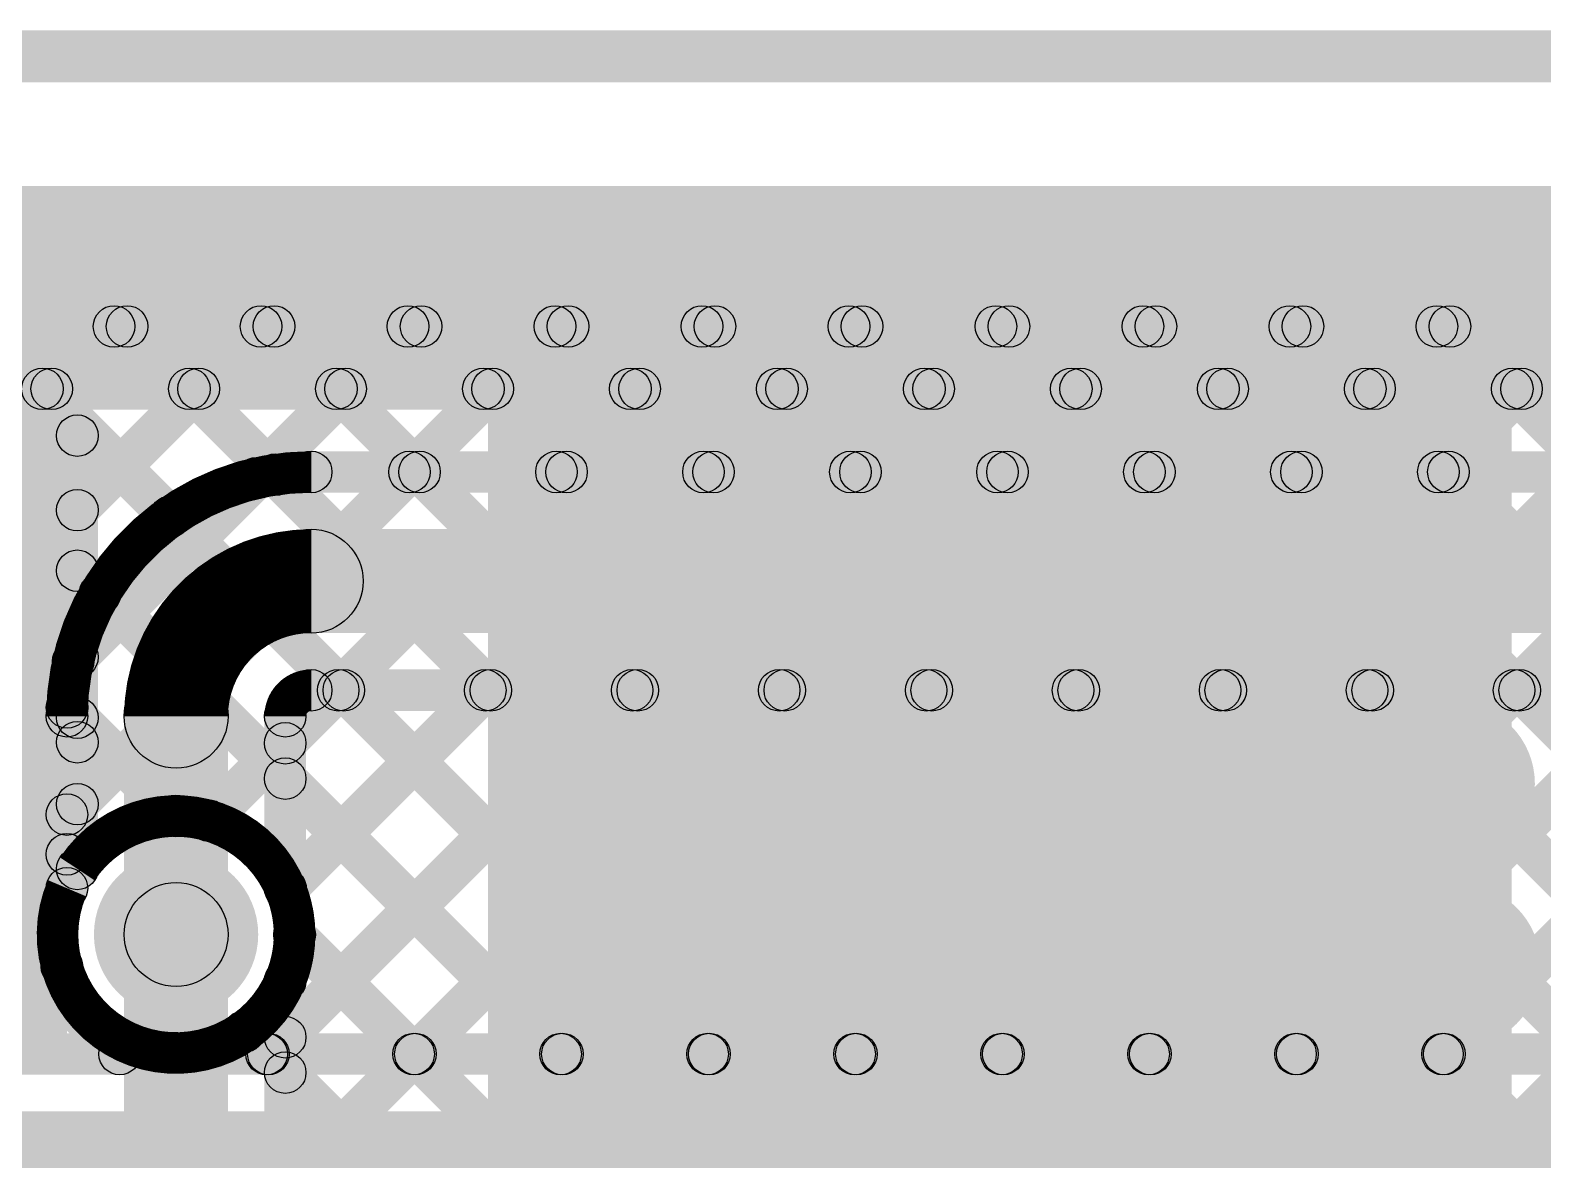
# Model space of a CAD drawing. Header units: millimetres. Extents: x -0.24 to 2.5, y 0 to 2.55.
# Drawn here: x 1.6859 to 1.977, y 2.0537 to 2.271 of the extents above; entities that cross this region are included whole.
import ezdxf

# ---------------------------------------------------------------- set-up
doc = ezdxf.new("R2010")
doc.units = ezdxf.units.MM
doc.header["$MEASUREMENT"] = 0
for name, color, linetype in [('BottomLayer', 5, 'Continuous'), ('BottomSolder', 6, 'Continuous'), ('TopLayer', 1, 'Continuous'), ('TopOverlay', 2, 'Continuous'), ('TopSolder', 216, 'Continuous'), ('ViaHoleLayer', 16, 'Continuous')]:
    doc.layers.add(name, color=color, linetype=linetype)

# ---------------------------------------------------------------- blocks, each defined once
blk = doc.blocks.new('ESP32_WROOM_32__16MB__65')
at = {"layer": 'TopOverlay'}
blk.add_hatch(color=2, dxfattribs=at).paths.add_polyline_path([(-0.35565, 0.38969), (-0.35565, 0.39969), (0.36535, 0.39969), (0.36535, 0.38969)])

msp = doc.modelspace()

# ---------------------------------------------------------------- hatches: boundary and pattern name
at = {"layer": 'BottomLayer'}
for points in [[(1.595, 2.075), (1.693, 2.075), (1.693, 2.223), (1.595, 2.223)], [(1.516, 2.198), (1.516, 2.206), (2.395, 2.206), (2.395, 2.198)], [(1.57232, 2.19917), (1.57797, 2.20483), (1.70597, 2.07683), (1.70032, 2.07117)], [(1.57964, 2.08591), (1.57398, 2.09157), (1.68724, 2.20483), (1.69289, 2.19917)], [(1.59318, 2.07117), (1.58752, 2.07683), (1.71552, 2.20483), (1.72118, 2.19917)], [(1.6006, 2.19917), (1.60626, 2.20483), (1.69583, 2.11526), (1.69017, 2.1096)], [(1.62889, 2.19917), (1.63454, 2.20483), (1.69586, 2.14351), (1.6902, 2.13786)], [(1.65717, 2.19917), (1.66283, 2.20483), (1.7022, 2.16546), (1.69654, 2.1598)], [(1.68545, 2.19917), (1.69111, 2.20483), (1.71572, 2.18022), (1.71006, 2.17456)], [(1.71374, 2.19917), (1.7194, 2.20483), (1.73591, 2.18832), (1.73025, 2.18266)], [(1.73226, 2.18197), (1.7266, 2.18762), (1.74381, 2.20483), (1.74946, 2.19917)], [(1.74202, 2.19917), (1.74768, 2.20483), (1.76368, 2.18883), (1.75802, 2.18317)], [(1.76175, 2.18317), (1.75609, 2.18883), (1.77209, 2.20483), (1.77775, 2.19917)], [(1.77031, 2.19917), (1.77596, 2.20483), (1.79196, 2.18883), (1.78631, 2.18317)], [(1.79003, 2.18317), (1.78437, 2.18883), (1.80037, 2.20483), (1.80603, 2.19917)], [(1.79859, 2.19917), (1.80425, 2.20483), (1.82025, 2.18883), (1.81459, 2.18317)], [(1.81832, 2.18317), (1.81266, 2.18883), (1.82866, 2.20483), (1.83432, 2.19917)], [(1.82688, 2.19917), (1.83253, 2.20483), (1.84853, 2.18883), (1.84288, 2.18317)], [(1.8466, 2.18317), (1.84094, 2.18883), (1.85694, 2.20483), (1.8626, 2.19917)], [(1.85516, 2.19917), (1.86082, 2.20483), (1.87682, 2.18883), (1.87116, 2.18317)], [(1.87488, 2.18317), (1.86923, 2.18883), (1.88523, 2.20483), (1.89088, 2.19917)], [(1.88344, 2.19917), (1.8891, 2.20483), (1.9051, 2.18883), (1.89944, 2.18317)], [(1.90317, 2.18317), (1.89751, 2.18883), (1.91351, 2.20483), (1.91917, 2.19917)], [(1.91173, 2.19917), (1.91739, 2.20483), (1.93339, 2.18883), (1.92773, 2.18317)], [(1.93145, 2.18317), (1.9258, 2.18883), (1.9418, 2.20483), (1.94745, 2.19917)], [(1.93145, 2.18317), (1.9258, 2.18883), (1.9418, 2.20483), (1.94745, 2.19917)], [(1.94001, 2.19917), (1.94567, 2.20483), (1.96167, 2.18883), (1.95601, 2.18317)], [(1.95974, 2.18317), (1.95408, 2.18883), (1.97008, 2.20483), (1.97574, 2.19917)], [(1.9683, 2.19917), (1.97395, 2.20483), (1.98995, 2.18883), (1.9843, 2.18317)], [(1.74, 2.182), (1.74, 2.19), (2.459, 2.19), (2.459, 2.182)], [(1.74, 2.155), (1.74, 2.175), (2.459, 2.175), (2.459, 2.155)], [(1.62146, 2.07117), (1.61581, 2.07683), (1.69138, 2.1524), (1.69703, 2.14674)], [(1.74, 2.14), (1.74, 2.148), (2.457, 2.148), (2.457, 2.14)], [(1.7346, 2.07117), (1.72894, 2.07683), (1.79894, 2.14683), (1.8046, 2.14117)], [(1.73783, 2.13097), (1.73217, 2.13663), (1.74237, 2.14683), (1.74803, 2.14117)], [(1.73794, 2.1028), (1.73229, 2.10846), (1.77066, 2.14683), (1.77632, 2.14117)], [(1.74345, 2.14117), (1.74911, 2.14683), (1.81911, 2.07683), (1.81345, 2.07117)], [(1.76288, 2.07117), (1.75723, 2.07683), (1.82723, 2.14683), (1.83288, 2.14117)], [(1.77174, 2.14117), (1.7774, 2.14683), (1.8474, 2.07683), (1.84174, 2.07117)], [(1.79117, 2.07117), (1.78551, 2.07683), (1.85551, 2.14683), (1.86117, 2.14117)], [(1.80002, 2.14117), (1.80568, 2.14683), (1.87568, 2.07683), (1.87002, 2.07117)], [(1.81945, 2.07117), (1.8138, 2.07683), (1.8838, 2.14683), (1.88945, 2.14117)], [(1.81945, 2.07117), (1.8138, 2.07683), (1.8838, 2.14683), (1.88945, 2.14117)], [(1.82831, 2.14117), (1.83396, 2.14683), (1.90396, 2.07683), (1.89831, 2.07117)], [(1.84774, 2.07117), (1.84208, 2.07683), (1.91208, 2.14683), (1.91774, 2.14117)], [(1.85659, 2.14117), (1.86225, 2.14683), (1.93225, 2.07683), (1.92659, 2.07117)], [(1.87602, 2.07117), (1.87036, 2.07683), (1.94036, 2.14683), (1.94602, 2.14117)], [(1.88488, 2.14117), (1.89053, 2.14683), (1.96053, 2.07683), (1.95488, 2.07117)], [(1.90431, 2.07117), (1.89865, 2.07683), (1.96865, 2.14683), (1.97431, 2.14117)], [(1.91316, 2.14117), (1.91882, 2.14683), (1.98882, 2.07683), (1.98316, 2.07117)], [(1.93259, 2.07117), (1.92693, 2.07683), (1.99693, 2.14683), (2.00259, 2.14117)], [(1.94144, 2.14117), (1.9471, 2.14683), (2.0171, 2.07683), (2.01144, 2.07117)], [(1.96087, 2.07117), (1.95522, 2.07683), (2.02522, 2.14683), (2.03087, 2.14117)], [(1.96973, 2.14117), (1.97539, 2.14683), (2.04539, 2.07683), (2.03973, 2.07117)], [(1.697, 2.10591), (1.689, 2.10591), (1.689, 2.139), (1.697, 2.139)], [(1.724, 2.097), (1.704, 2.097), (1.704, 2.139), (1.724, 2.139)], [(1.739, 2.10591), (1.731, 2.10591), (1.731, 2.139), (1.739, 2.139)], [(1.73217, 2.12417), (1.73783, 2.12983), (1.79083, 2.07683), (1.78517, 2.07117)], [(1.64975, 2.07117), (1.64409, 2.07683), (1.69017, 2.12291), (1.69583, 2.11725)], [(1.73398, 2.09407), (1.73964, 2.09973), (1.76254, 2.07683), (1.75689, 2.07117)], [(1.67803, 2.07117), (1.67237, 2.07683), (1.68921, 2.09366), (1.69487, 2.08801)], [(1.72427, 2.0755), (1.72993, 2.08116), (1.73426, 2.07683), (1.7286, 2.07117)], [(1.585, 2.07), (1.585, 2.078), (2.089, 2.078), (2.089, 2.07)], [(1.596, 2.001), (2.279, 2.001), (2.279, 2.063), (1.596, 2.063)]]:
    msp.add_hatch(color=5, dxfattribs=at).paths.add_polyline_path(points)
h = msp.add_hatch(color=5, dxfattribs=at)
edge = h.paths.add_edge_path()
edge.add_arc((1.68828, 2.202), 0.004, 0, 360)
h = msp.add_hatch(color=5, dxfattribs=at)
edge = h.paths.add_edge_path()
edge.add_arc((1.69007, 2.202), 0.004, 0, 360)
h = msp.add_hatch(color=5, dxfattribs=at)
edge = h.paths.add_edge_path()
edge.add_arc((1.71657, 2.202), 0.004, 0, 360)
h = msp.add_hatch(color=5, dxfattribs=at)
edge = h.paths.add_edge_path()
edge.add_arc((1.71835, 2.202), 0.004, 0, 360)
h = msp.add_hatch(color=5, dxfattribs=at)
edge = h.paths.add_edge_path()
edge.add_arc((1.74485, 2.202), 0.004, 0, 360)
h = msp.add_hatch(color=5, dxfattribs=at)
edge = h.paths.add_edge_path()
edge.add_arc((1.74663, 2.202), 0.004, 0, 360)
h = msp.add_hatch(color=5, dxfattribs=at)
edge = h.paths.add_edge_path()
edge.add_arc((1.77314, 2.202), 0.004, 0, 360)
h = msp.add_hatch(color=5, dxfattribs=at)
edge = h.paths.add_edge_path()
edge.add_arc((1.77492, 2.202), 0.004, 0, 360)
h = msp.add_hatch(color=5, dxfattribs=at)
edge = h.paths.add_edge_path()
edge.add_arc((1.80142, 2.202), 0.004, 0, 360)
h = msp.add_hatch(color=5, dxfattribs=at)
edge = h.paths.add_edge_path()
edge.add_arc((1.8032, 2.202), 0.004, 0, 360)
h = msp.add_hatch(color=5, dxfattribs=at)
edge = h.paths.add_edge_path()
edge.add_arc((1.8297, 2.202), 0.004, 0, 360)
h = msp.add_hatch(color=5, dxfattribs=at)
edge = h.paths.add_edge_path()
edge.add_arc((1.83149, 2.202), 0.004, 0, 360)
h = msp.add_hatch(color=5, dxfattribs=at)
edge = h.paths.add_edge_path()
edge.add_arc((1.85799, 2.202), 0.004, 0, 360)
h = msp.add_hatch(color=5, dxfattribs=at)
edge = h.paths.add_edge_path()
edge.add_arc((1.85977, 2.202), 0.004, 0, 360)
h = msp.add_hatch(color=5, dxfattribs=at)
edge = h.paths.add_edge_path()
edge.add_arc((1.88627, 2.202), 0.004, 0, 360)
h = msp.add_hatch(color=5, dxfattribs=at)
edge = h.paths.add_edge_path()
edge.add_arc((1.88806, 2.202), 0.004, 0, 360)
h = msp.add_hatch(color=5, dxfattribs=at)
edge = h.paths.add_edge_path()
edge.add_arc((1.91456, 2.202), 0.004, 0, 360)
h = msp.add_hatch(color=5, dxfattribs=at)
edge = h.paths.add_edge_path()
edge.add_arc((1.91634, 2.202), 0.004, 0, 360)
h = msp.add_hatch(color=5, dxfattribs=at)
edge = h.paths.add_edge_path()
edge.add_arc((1.94284, 2.202), 0.004, 0, 360)
h = msp.add_hatch(color=5, dxfattribs=at)
edge = h.paths.add_edge_path()
edge.add_arc((1.94462, 2.202), 0.004, 0, 360)
h = msp.add_hatch(color=5, dxfattribs=at)
edge = h.paths.add_edge_path()
edge.add_arc((1.94462, 2.202), 0.004, 0, 360)
h = msp.add_hatch(color=5, dxfattribs=at)
edge = h.paths.add_edge_path()
edge.add_arc((1.97113, 2.202), 0.004, 0, 360)
h = msp.add_hatch(color=5, dxfattribs=at)
edge = h.paths.add_edge_path()
edge.add_arc((1.97291, 2.202), 0.004, 0, 360)
h = msp.add_hatch(color=5, dxfattribs=at)
edge = h.paths.add_edge_path()
edge.add_arc((1.72943, 2.1848), 0.004, 0, 360)
h = msp.add_hatch(color=5, dxfattribs=at)
edge = h.paths.add_edge_path()
edge.add_arc((1.73308, 2.18549), 0.004, 0, 360)
h = msp.add_hatch(color=5, dxfattribs=at)
edge = h.paths.add_edge_path()
edge.add_arc((1.74, 2.186), 0.004, 0, 360)
h = msp.add_hatch(color=5, dxfattribs=at)
edge = h.paths.add_edge_path()
edge.add_arc((1.74, 2.186), 0.004, 0, 360)
h = msp.add_hatch(color=5, dxfattribs=at)
edge = h.paths.add_edge_path()
edge.add_arc((1.75892, 2.186), 0.004, 0, 360)
h = msp.add_hatch(color=5, dxfattribs=at)
edge = h.paths.add_edge_path()
edge.add_arc((1.76085, 2.186), 0.004, 0, 360)
h = msp.add_hatch(color=5, dxfattribs=at)
edge = h.paths.add_edge_path()
edge.add_arc((1.7872, 2.186), 0.004, 0, 360)
h = msp.add_hatch(color=5, dxfattribs=at)
edge = h.paths.add_edge_path()
edge.add_arc((1.78914, 2.186), 0.004, 0, 360)
h = msp.add_hatch(color=5, dxfattribs=at)
edge = h.paths.add_edge_path()
edge.add_arc((1.81549, 2.186), 0.004, 0, 360)
h = msp.add_hatch(color=5, dxfattribs=at)
edge = h.paths.add_edge_path()
edge.add_arc((1.81742, 2.186), 0.004, 0, 360)
h = msp.add_hatch(color=5, dxfattribs=at)
edge = h.paths.add_edge_path()
edge.add_arc((1.84377, 2.186), 0.004, 0, 360)
h = msp.add_hatch(color=5, dxfattribs=at)
edge = h.paths.add_edge_path()
edge.add_arc((1.8457, 2.186), 0.004, 0, 360)
h = msp.add_hatch(color=5, dxfattribs=at)
edge = h.paths.add_edge_path()
edge.add_arc((1.87206, 2.186), 0.004, 0, 360)
h = msp.add_hatch(color=5, dxfattribs=at)
edge = h.paths.add_edge_path()
edge.add_arc((1.87399, 2.186), 0.004, 0, 360)
h = msp.add_hatch(color=5, dxfattribs=at)
edge = h.paths.add_edge_path()
edge.add_arc((1.90034, 2.186), 0.004, 0, 360)
h = msp.add_hatch(color=5, dxfattribs=at)
edge = h.paths.add_edge_path()
edge.add_arc((1.90227, 2.186), 0.004, 0, 360)
h = msp.add_hatch(color=5, dxfattribs=at)
edge = h.paths.add_edge_path()
edge.add_arc((1.92862, 2.186), 0.004, 0, 360)
h = msp.add_hatch(color=5, dxfattribs=at)
edge = h.paths.add_edge_path()
edge.add_arc((1.92862, 2.186), 0.004, 0, 360)
h = msp.add_hatch(color=5, dxfattribs=at)
edge = h.paths.add_edge_path()
edge.add_arc((1.93056, 2.186), 0.004, 0, 360)
h = msp.add_hatch(color=5, dxfattribs=at)
edge = h.paths.add_edge_path()
edge.add_arc((1.95691, 2.186), 0.004, 0, 360)
h = msp.add_hatch(color=5, dxfattribs=at)
edge = h.paths.add_edge_path()
edge.add_arc((1.95884, 2.186), 0.004, 0, 360)
h = msp.add_hatch(color=5, dxfattribs=at)
edge = h.paths.add_edge_path()
edge.add_arc((1.71289, 2.17739), 0.004, 0, 360)
h = msp.add_hatch(color=5, dxfattribs=at)
edge = h.paths.add_edge_path()
edge.add_arc((1.74, 2.165), 0.01, 0, 360)
h = msp.add_hatch(color=5, dxfattribs=at)
edge = h.paths.add_edge_path()
edge.add_arc((1.74, 2.165), 0.01, 0, 360)
h = msp.add_hatch(color=5, dxfattribs=at)
edge = h.paths.add_edge_path()
edge.add_arc((1.69937, 2.16263), 0.004, 0, 360)
h = msp.add_hatch(color=5, dxfattribs=at)
edge = h.paths.add_edge_path()
edge.add_arc((1.6942, 2.14957), 0.004, 0, 360)
h = msp.add_hatch(color=5, dxfattribs=at)
edge = h.paths.add_edge_path()
edge.add_arc((1.714, 2.139), 0.01, 0, 360)
h = msp.add_hatch(color=5, dxfattribs=at)
edge = h.paths.add_edge_path()
edge.add_arc((1.714, 2.139), 0.01, 0, 360)
h = msp.add_hatch(color=5, dxfattribs=at)
edge = h.paths.add_edge_path()
edge.add_arc((1.74, 2.144), 0.004, 0, 360)
h = msp.add_hatch(color=5, dxfattribs=at)
edge = h.paths.add_edge_path()
edge.add_arc((1.74, 2.144), 0.004, 0, 360)
h = msp.add_hatch(color=5, dxfattribs=at)
edge = h.paths.add_edge_path()
edge.add_arc((1.7452, 2.144), 0.004, 0, 360)
h = msp.add_hatch(color=5, dxfattribs=at)
edge = h.paths.add_edge_path()
edge.add_arc((1.74628, 2.144), 0.004, 0, 360)
h = msp.add_hatch(color=5, dxfattribs=at)
edge = h.paths.add_edge_path()
edge.add_arc((1.77349, 2.144), 0.004, 0, 360)
h = msp.add_hatch(color=5, dxfattribs=at)
edge = h.paths.add_edge_path()
edge.add_arc((1.77457, 2.144), 0.004, 0, 360)
h = msp.add_hatch(color=5, dxfattribs=at)
edge = h.paths.add_edge_path()
edge.add_arc((1.80177, 2.144), 0.004, 0, 360)
h = msp.add_hatch(color=5, dxfattribs=at)
edge = h.paths.add_edge_path()
edge.add_arc((1.80285, 2.144), 0.004, 0, 360)
h = msp.add_hatch(color=5, dxfattribs=at)
edge = h.paths.add_edge_path()
edge.add_arc((1.83006, 2.144), 0.004, 0, 360)
h = msp.add_hatch(color=5, dxfattribs=at)
edge = h.paths.add_edge_path()
edge.add_arc((1.83114, 2.144), 0.004, 0, 360)
h = msp.add_hatch(color=5, dxfattribs=at)
edge = h.paths.add_edge_path()
edge.add_arc((1.85834, 2.144), 0.004, 0, 360)
h = msp.add_hatch(color=5, dxfattribs=at)
edge = h.paths.add_edge_path()
edge.add_arc((1.85942, 2.144), 0.004, 0, 360)
h = msp.add_hatch(color=5, dxfattribs=at)
edge = h.paths.add_edge_path()
edge.add_arc((1.88662, 2.144), 0.004, 0, 360)
h = msp.add_hatch(color=5, dxfattribs=at)
edge = h.paths.add_edge_path()
edge.add_arc((1.88662, 2.144), 0.004, 0, 360)
h = msp.add_hatch(color=5, dxfattribs=at)
edge = h.paths.add_edge_path()
edge.add_arc((1.8877, 2.144), 0.004, 0, 360)
h = msp.add_hatch(color=5, dxfattribs=at)
edge = h.paths.add_edge_path()
edge.add_arc((1.91491, 2.144), 0.004, 0, 360)
h = msp.add_hatch(color=5, dxfattribs=at)
edge = h.paths.add_edge_path()
edge.add_arc((1.91599, 2.144), 0.004, 0, 360)
h = msp.add_hatch(color=5, dxfattribs=at)
edge = h.paths.add_edge_path()
edge.add_arc((1.94319, 2.144), 0.004, 0, 360)
h = msp.add_hatch(color=5, dxfattribs=at)
edge = h.paths.add_edge_path()
edge.add_arc((1.94427, 2.144), 0.004, 0, 360)
h = msp.add_hatch(color=5, dxfattribs=at)
edge = h.paths.add_edge_path()
edge.add_arc((1.97148, 2.144), 0.004, 0, 360)
h = msp.add_hatch(color=5, dxfattribs=at)
edge = h.paths.add_edge_path()
edge.add_arc((1.97256, 2.144), 0.004, 0, 360)
h = msp.add_hatch(color=5, dxfattribs=at)
edge = h.paths.add_edge_path()
edge.add_arc((1.693, 2.139), 0.004, 0, 360)
h = msp.add_hatch(color=5, dxfattribs=at)
edge = h.paths.add_edge_path()
edge.add_arc((1.693, 2.139), 0.004, 0, 360)
h = msp.add_hatch(color=5, dxfattribs=at)
edge = h.paths.add_edge_path()
edge.add_arc((1.69303, 2.14068), 0.004, 0, 360)
h = msp.add_hatch(color=5, dxfattribs=at)
edge = h.paths.add_edge_path()
edge.add_arc((1.735, 2.139), 0.004, 0, 360)
h = msp.add_hatch(color=5, dxfattribs=at)
edge = h.paths.add_edge_path()
edge.add_arc((1.735, 2.139), 0.004, 0, 360)
h = msp.add_hatch(color=5, dxfattribs=at)
edge = h.paths.add_edge_path()
edge.add_arc((1.735, 2.1338), 0.004, 0, 360)
h = msp.add_hatch(color=5, dxfattribs=at)
edge = h.paths.add_edge_path()
edge.add_arc((1.82844, 2.126), 0.01181, 0, 360)
h = msp.add_hatch(color=5, dxfattribs=at)
edge = h.paths.add_edge_path()
edge.add_arc((1.86167, 2.126), 0.01181, 0, 360)
h = msp.add_hatch(color=5, dxfattribs=at)
edge = h.paths.add_edge_path()
edge.add_arc((1.89444, 2.126), 0.01181, 0, 360)
h = msp.add_hatch(color=5, dxfattribs=at)
edge = h.paths.add_edge_path()
edge.add_arc((1.92644, 2.126), 0.01181, 0, 360)
h = msp.add_hatch(color=5, dxfattribs=at)
edge = h.paths.add_edge_path()
edge.add_arc((1.95967, 2.126), 0.01181, 0, 360)
h = msp.add_hatch(color=5, dxfattribs=at)
edge = h.paths.add_edge_path()
edge.add_arc((1.735, 2.127), 0.004, 0, 360)
h = msp.add_hatch(color=5, dxfattribs=at)
edge = h.paths.add_edge_path()
edge.add_arc((1.693, 2.12008), 0.004, 0, 360)
h = msp.add_hatch(color=5, dxfattribs=at)
edge = h.paths.add_edge_path()
edge.add_arc((1.693, 2.11243), 0.004, 0, 360)
h = msp.add_hatch(color=5, dxfattribs=at)
edge = h.paths.add_edge_path()
edge.add_arc((1.693, 2.10591), 0.004, 0, 360)
h = msp.add_hatch(color=5, dxfattribs=at)
edge = h.paths.add_edge_path()
edge.add_arc((1.693, 2.10591), 0.004, 0, 360)
h = msp.add_hatch(color=5, dxfattribs=at)
edge = h.paths.add_edge_path()
edge.add_arc((1.714, 2.097), 0.01181, 0, 360)
h = msp.add_hatch(color=5, dxfattribs=at)
edge = h.paths.add_edge_path()
edge.add_arc((1.735, 2.10591), 0.004, 0, 360)
h = msp.add_hatch(color=5, dxfattribs=at)
edge = h.paths.add_edge_path()
edge.add_arc((1.735, 2.10591), 0.004, 0, 360)
h = msp.add_hatch(color=5, dxfattribs=at)
edge = h.paths.add_edge_path()
edge.add_arc((1.73512, 2.10563), 0.004, 0, 360)
h = msp.add_hatch(color=5, dxfattribs=at)
edge = h.paths.add_edge_path()
edge.add_arc((1.714, 2.097), 0.01, 0, 360)
h = msp.add_hatch(color=5, dxfattribs=at)
edge = h.paths.add_edge_path()
edge.add_arc((1.82955, 2.091), 0.01181, 0, 360)
h = msp.add_hatch(color=5, dxfattribs=at)
edge = h.paths.add_edge_path()
edge.add_arc((1.86155, 2.091), 0.01181, 0, 360)
h = msp.add_hatch(color=5, dxfattribs=at)
edge = h.paths.add_edge_path()
edge.add_arc((1.89433, 2.091), 0.01181, 0, 360)
h = msp.add_hatch(color=5, dxfattribs=at)
edge = h.paths.add_edge_path()
edge.add_arc((1.92755, 2.091), 0.01181, 0, 360)
h = msp.add_hatch(color=5, dxfattribs=at)
edge = h.paths.add_edge_path()
edge.add_arc((1.96078, 2.091), 0.01181, 0, 360)
h = msp.add_hatch(color=5, dxfattribs=at)
edge = h.paths.add_edge_path()
edge.add_arc((1.73681, 2.097), 0.004, 0, 360)
h = msp.add_hatch(color=5, dxfattribs=at)
edge = h.paths.add_edge_path()
edge.add_arc((1.73681, 2.097), 0.004, 0, 360)
h = msp.add_hatch(color=5, dxfattribs=at)
edge = h.paths.add_edge_path()
edge.add_arc((1.73681, 2.0969), 0.004, 0, 360)
h = msp.add_hatch(color=5, dxfattribs=at)
edge = h.paths.add_edge_path()
edge.add_arc((1.69204, 2.09083), 0.004, 0, 360)
h = msp.add_hatch(color=5, dxfattribs=at)
edge = h.paths.add_edge_path()
edge.add_arc((1.7271, 2.07833), 0.004, 0, 360)
h = msp.add_hatch(color=5, dxfattribs=at)
edge = h.paths.add_edge_path()
edge.add_arc((1.70315, 2.074), 0.004, 0, 360)
h = msp.add_hatch(color=5, dxfattribs=at)
edge = h.paths.add_edge_path()
edge.add_arc((1.73143, 2.074), 0.004, 0, 360)
h = msp.add_hatch(color=5, dxfattribs=at)
edge = h.paths.add_edge_path()
edge.add_arc((1.73177, 2.074), 0.004, 0, 360)
h = msp.add_hatch(color=5, dxfattribs=at)
edge = h.paths.add_edge_path()
edge.add_arc((1.75971, 2.074), 0.004, 0, 360)
h = msp.add_hatch(color=5, dxfattribs=at)
edge = h.paths.add_edge_path()
edge.add_arc((1.76006, 2.074), 0.004, 0, 360)
h = msp.add_hatch(color=5, dxfattribs=at)
edge = h.paths.add_edge_path()
edge.add_arc((1.788, 2.074), 0.004, 0, 360)
h = msp.add_hatch(color=5, dxfattribs=at)
edge = h.paths.add_edge_path()
edge.add_arc((1.78834, 2.074), 0.004, 0, 360)
h = msp.add_hatch(color=5, dxfattribs=at)
edge = h.paths.add_edge_path()
edge.add_arc((1.81628, 2.074), 0.004, 0, 360)
h = msp.add_hatch(color=5, dxfattribs=at)
edge = h.paths.add_edge_path()
edge.add_arc((1.81662, 2.074), 0.004, 0, 360)
h = msp.add_hatch(color=5, dxfattribs=at)
edge = h.paths.add_edge_path()
edge.add_arc((1.81662, 2.074), 0.004, 0, 360)
h = msp.add_hatch(color=5, dxfattribs=at)
edge = h.paths.add_edge_path()
edge.add_arc((1.84457, 2.074), 0.004, 0, 360)
h = msp.add_hatch(color=5, dxfattribs=at)
edge = h.paths.add_edge_path()
edge.add_arc((1.84491, 2.074), 0.004, 0, 360)
h = msp.add_hatch(color=5, dxfattribs=at)
edge = h.paths.add_edge_path()
edge.add_arc((1.87285, 2.074), 0.004, 0, 360)
h = msp.add_hatch(color=5, dxfattribs=at)
edge = h.paths.add_edge_path()
edge.add_arc((1.87319, 2.074), 0.004, 0, 360)
h = msp.add_hatch(color=5, dxfattribs=at)
edge = h.paths.add_edge_path()
edge.add_arc((1.90114, 2.074), 0.004, 0, 360)
h = msp.add_hatch(color=5, dxfattribs=at)
edge = h.paths.add_edge_path()
edge.add_arc((1.90148, 2.074), 0.004, 0, 360)
h = msp.add_hatch(color=5, dxfattribs=at)
edge = h.paths.add_edge_path()
edge.add_arc((1.92942, 2.074), 0.004, 0, 360)
h = msp.add_hatch(color=5, dxfattribs=at)
edge = h.paths.add_edge_path()
edge.add_arc((1.92976, 2.074), 0.004, 0, 360)
h = msp.add_hatch(color=5, dxfattribs=at)
edge = h.paths.add_edge_path()
edge.add_arc((1.9577, 2.074), 0.004, 0, 360)
h = msp.add_hatch(color=5, dxfattribs=at)
edge = h.paths.add_edge_path()
edge.add_arc((1.95805, 2.074), 0.004, 0, 360)
at = {"layer": 'BottomSolder'}
h = msp.add_hatch(color=6, dxfattribs=at)
edge = h.paths.add_edge_path()
edge.add_arc((1.82844, 2.126), 0.01581, 0, 360)
h = msp.add_hatch(color=6, dxfattribs=at)
edge = h.paths.add_edge_path()
edge.add_arc((1.86167, 2.126), 0.01581, 0, 360)
h = msp.add_hatch(color=6, dxfattribs=at)
edge = h.paths.add_edge_path()
edge.add_arc((1.89444, 2.126), 0.01581, 0, 360)
h = msp.add_hatch(color=6, dxfattribs=at)
edge = h.paths.add_edge_path()
edge.add_arc((1.92644, 2.126), 0.01581, 0, 360)
h = msp.add_hatch(color=6, dxfattribs=at)
edge = h.paths.add_edge_path()
edge.add_arc((1.95967, 2.126), 0.01581, 0, 360)
h = msp.add_hatch(color=6, dxfattribs=at)
edge = h.paths.add_edge_path()
edge.add_arc((1.714, 2.097), 0.01581, 0, 360)
h = msp.add_hatch(color=6, dxfattribs=at)
edge = h.paths.add_edge_path()
edge.add_arc((1.82955, 2.091), 0.01581, 0, 360)
h = msp.add_hatch(color=6, dxfattribs=at)
edge = h.paths.add_edge_path()
edge.add_arc((1.86155, 2.091), 0.01581, 0, 360)
h = msp.add_hatch(color=6, dxfattribs=at)
edge = h.paths.add_edge_path()
edge.add_arc((1.89433, 2.091), 0.01581, 0, 360)
h = msp.add_hatch(color=6, dxfattribs=at)
edge = h.paths.add_edge_path()
edge.add_arc((1.92755, 2.091), 0.01581, 0, 360)
h = msp.add_hatch(color=6, dxfattribs=at)
edge = h.paths.add_edge_path()
edge.add_arc((1.96078, 2.091), 0.01581, 0, 360)
at = {"layer": 'TopLayer'}
for points in [[(1.098, 2.198), (2.29, 2.198), (2.29, 2.241), (1.098, 2.241)], [(1.421, 2.21), (1.421, 2.218), (2.314, 2.218), (2.314, 2.21)], [(1.6312, 1.79806), (1.62554, 1.80372), (2.03865, 2.21683), (2.04431, 2.21117)], [(1.64665, 1.78523), (1.64099, 1.79088), (2.06693, 2.21683), (2.07259, 2.21117)], [(1.65066, 1.73267), (1.645, 1.73833), (2.1235, 2.21683), (2.12916, 2.21117)], [(1.66181, 1.77211), (1.65616, 1.77777), (2.09522, 2.21683), (2.10087, 2.21117)], [(1.67345, 2.21117), (1.67911, 2.21683), (2.15993, 1.73601), (2.15428, 1.73035)], [(1.68389, 2.19017), (1.67824, 2.19583), (1.69924, 2.21683), (1.70489, 2.21117)], [(1.69783, 2.17582), (1.69217, 2.18148), (1.72752, 2.21683), (1.73318, 2.21117)], [(1.69783, 2.11925), (1.69217, 2.12491), (1.78409, 2.21683), (1.78975, 2.21117)], [(1.69783, 2.14754), (1.69217, 2.15319), (1.75581, 2.21683), (1.76146, 2.21117)], [(1.70174, 2.21117), (1.7074, 2.21683), (2.1834, 1.74083), (2.17774, 1.73517)], [(1.72299, 2.11613), (1.71734, 2.12179), (1.81237, 2.21683), (1.81803, 2.21117)], [(1.73503, 1.93018), (1.72937, 1.93584), (2.01036, 2.21683), (2.01602, 2.21117)], [(1.73002, 2.21117), (1.73568, 2.21683), (2.19975, 1.75276), (2.19409, 1.7471)], [(1.73783, 2.04612), (1.73217, 2.05177), (1.89723, 2.21683), (1.90288, 2.21117)], [(1.73783, 2.0744), (1.73217, 2.08006), (1.86894, 2.21683), (1.8746, 2.21117)], [(1.73783, 1.98955), (1.73217, 1.9952), (1.9538, 2.21683), (1.95945, 2.21117)], [(1.73783, 2.01783), (1.73217, 2.02349), (1.92551, 2.21683), (1.93117, 2.21117)], [(1.73783, 1.96126), (1.73217, 1.96692), (1.98208, 2.21683), (1.98774, 2.21117)], [(1.73783, 1.96126), (1.73217, 1.96692), (1.98208, 2.21683), (1.98774, 2.21117)], [(1.73794, 2.1028), (1.73229, 2.10846), (1.84066, 2.21683), (1.84632, 2.21117)], [(1.75831, 2.21117), (1.76396, 2.21683), (2.19975, 1.78104), (2.19409, 1.77539)], [(1.78659, 2.21117), (1.79225, 2.21683), (2.19975, 1.80933), (2.19409, 1.80367)], [(1.81488, 2.21117), (1.82053, 2.21683), (2.19975, 1.83761), (2.19409, 1.83195)], [(1.84316, 2.21117), (1.84882, 2.21683), (2.19975, 1.8659), (2.19409, 1.86024)], [(1.87144, 2.21117), (1.8771, 2.21683), (2.19975, 1.89418), (2.19409, 1.88852)], [(1.89973, 2.21117), (1.90539, 2.21683), (2.22467, 1.89755), (2.21901, 1.89189)], [(1.92801, 2.21117), (1.93367, 2.21683), (2.19975, 1.95075), (2.19409, 1.94509)], [(1.9563, 2.21117), (1.96195, 2.21683), (2.19975, 1.97903), (2.19409, 1.97338)], [(1.633, 2.189), (1.633, 2.197), (1.695, 2.197), (1.695, 2.189)], [(1.633, 2.189), (1.633, 2.197), (1.695, 2.197), (1.695, 2.189)], [(1.699, 2.134), (1.691, 2.134), (1.691, 2.193), (1.699, 2.193)], [(1.699, 2.134), (1.691, 2.134), (1.691, 2.193), (1.699, 2.193)], [(1.69217, 2.16417), (1.69783, 2.16983), (2.1444, 1.72326), (2.13874, 1.7176)], [(1.69217, 2.13589), (1.69783, 2.14154), (1.71673, 2.12264), (1.71107, 2.11698)], [(1.699, 2.10962), (1.691, 2.10962), (1.691, 2.134), (1.699, 2.134)], [(1.73398, 2.09407), (1.73964, 2.09973), (2.13561, 1.70376), (2.12996, 1.6981)], [(1.724, 1.95), (1.704, 1.95), (1.704, 2.097), (1.724, 2.097)], [(1.739, 1.95), (1.731, 1.95), (1.731, 2.08809), (1.739, 2.08809)], [(1.73217, 2.0676), (1.73783, 2.07326), (2.13483, 1.67626), (2.12917, 1.6706)]]:
    msp.add_hatch(color=1, dxfattribs=at).paths.add_polyline_path(points)
h = msp.add_hatch(color=1, dxfattribs=at)
edge = h.paths.add_edge_path()
edge.add_arc((1.70207, 2.214), 0.004, 0, 360)
h = msp.add_hatch(color=1, dxfattribs=at)
edge = h.paths.add_edge_path()
edge.add_arc((1.70457, 2.214), 0.004, 0, 360)
h = msp.add_hatch(color=1, dxfattribs=at)
edge = h.paths.add_edge_path()
edge.add_arc((1.73035, 2.214), 0.004, 0, 360)
h = msp.add_hatch(color=1, dxfattribs=at)
edge = h.paths.add_edge_path()
edge.add_arc((1.73285, 2.214), 0.004, 0, 360)
h = msp.add_hatch(color=1, dxfattribs=at)
edge = h.paths.add_edge_path()
edge.add_arc((1.75863, 2.214), 0.004, 0, 360)
h = msp.add_hatch(color=1, dxfattribs=at)
edge = h.paths.add_edge_path()
edge.add_arc((1.76114, 2.214), 0.004, 0, 360)
h = msp.add_hatch(color=1, dxfattribs=at)
edge = h.paths.add_edge_path()
edge.add_arc((1.78692, 2.214), 0.004, 0, 360)
h = msp.add_hatch(color=1, dxfattribs=at)
edge = h.paths.add_edge_path()
edge.add_arc((1.78942, 2.214), 0.004, 0, 360)
h = msp.add_hatch(color=1, dxfattribs=at)
edge = h.paths.add_edge_path()
edge.add_arc((1.8152, 2.214), 0.004, 0, 360)
h = msp.add_hatch(color=1, dxfattribs=at)
edge = h.paths.add_edge_path()
edge.add_arc((1.8177, 2.214), 0.004, 0, 360)
h = msp.add_hatch(color=1, dxfattribs=at)
edge = h.paths.add_edge_path()
edge.add_arc((1.84349, 2.214), 0.004, 0, 360)
h = msp.add_hatch(color=1, dxfattribs=at)
edge = h.paths.add_edge_path()
edge.add_arc((1.84599, 2.214), 0.004, 0, 360)
h = msp.add_hatch(color=1, dxfattribs=at)
edge = h.paths.add_edge_path()
edge.add_arc((1.87177, 2.214), 0.004, 0, 360)
h = msp.add_hatch(color=1, dxfattribs=at)
edge = h.paths.add_edge_path()
edge.add_arc((1.87427, 2.214), 0.004, 0, 360)
h = msp.add_hatch(color=1, dxfattribs=at)
edge = h.paths.add_edge_path()
edge.add_arc((1.90006, 2.214), 0.004, 0, 360)
h = msp.add_hatch(color=1, dxfattribs=at)
edge = h.paths.add_edge_path()
edge.add_arc((1.90256, 2.214), 0.004, 0, 360)
h = msp.add_hatch(color=1, dxfattribs=at)
edge = h.paths.add_edge_path()
edge.add_arc((1.92834, 2.214), 0.004, 0, 360)
h = msp.add_hatch(color=1, dxfattribs=at)
edge = h.paths.add_edge_path()
edge.add_arc((1.93084, 2.214), 0.004, 0, 360)
h = msp.add_hatch(color=1, dxfattribs=at)
edge = h.paths.add_edge_path()
edge.add_arc((1.95662, 2.214), 0.004, 0, 360)
h = msp.add_hatch(color=1, dxfattribs=at)
edge = h.paths.add_edge_path()
edge.add_arc((1.95913, 2.214), 0.004, 0, 360)
h = msp.add_hatch(color=1, dxfattribs=at)
edge = h.paths.add_edge_path()
edge.add_arc((1.695, 2.193), 0.004, 0, 360)
h = msp.add_hatch(color=1, dxfattribs=at)
edge = h.paths.add_edge_path()
edge.add_arc((1.695, 2.193), 0.004, 0, 360)
h = msp.add_hatch(color=1, dxfattribs=at)
edge = h.paths.add_edge_path()
edge.add_arc((1.695, 2.193), 0.004, 0, 360)
h = msp.add_hatch(color=1, dxfattribs=at)
edge = h.paths.add_edge_path()
edge.add_arc((1.695, 2.193), 0.004, 0, 360)
h = msp.add_hatch(color=1, dxfattribs=at)
edge = h.paths.add_edge_path()
edge.add_arc((1.695, 2.17865), 0.004, 0, 360)
h = msp.add_hatch(color=1, dxfattribs=at)
edge = h.paths.add_edge_path()
edge.add_arc((1.695, 2.167), 0.004, 0, 360)
h = msp.add_hatch(color=1, dxfattribs=at)
edge = h.paths.add_edge_path()
edge.add_arc((1.695, 2.15037), 0.004, 0, 360)
h = msp.add_hatch(color=1, dxfattribs=at)
edge = h.paths.add_edge_path()
edge.add_arc((1.695, 2.13871), 0.004, 0, 360)
h = msp.add_hatch(color=1, dxfattribs=at)
edge = h.paths.add_edge_path()
edge.add_arc((1.695, 2.134), 0.004, 0, 360)
h = msp.add_hatch(color=1, dxfattribs=at)
edge = h.paths.add_edge_path()
edge.add_arc((1.695, 2.134), 0.004, 0, 360)
h = msp.add_hatch(color=1, dxfattribs=at)
edge = h.paths.add_edge_path()
edge.add_arc((1.695, 2.134), 0.004, 0, 360)
h = msp.add_hatch(color=1, dxfattribs=at)
edge = h.paths.add_edge_path()
edge.add_arc((1.82844, 2.126), 0.01181, 0, 360)
h = msp.add_hatch(color=1, dxfattribs=at)
edge = h.paths.add_edge_path()
edge.add_arc((1.86167, 2.126), 0.01181, 0, 360)
h = msp.add_hatch(color=1, dxfattribs=at)
edge = h.paths.add_edge_path()
edge.add_arc((1.89444, 2.126), 0.01181, 0, 360)
h = msp.add_hatch(color=1, dxfattribs=at)
edge = h.paths.add_edge_path()
edge.add_arc((1.92644, 2.126), 0.01181, 0, 360)
h = msp.add_hatch(color=1, dxfattribs=at)
edge = h.paths.add_edge_path()
edge.add_arc((1.95967, 2.126), 0.01181, 0, 360)
h = msp.add_hatch(color=1, dxfattribs=at)
edge = h.paths.add_edge_path()
edge.add_arc((1.695, 2.12208), 0.004, 0, 360)
h = msp.add_hatch(color=1, dxfattribs=at)
edge = h.paths.add_edge_path()
edge.add_arc((1.7139, 2.11981), 0.004, 0, 360)
h = msp.add_hatch(color=1, dxfattribs=at)
edge = h.paths.add_edge_path()
edge.add_arc((1.72017, 2.11896), 0.004, 0, 360)
h = msp.add_hatch(color=1, dxfattribs=at)
edge = h.paths.add_edge_path()
edge.add_arc((1.695, 2.10962), 0.004, 0, 360)
h = msp.add_hatch(color=1, dxfattribs=at)
edge = h.paths.add_edge_path()
edge.add_arc((1.695, 2.10962), 0.004, 0, 360)
h = msp.add_hatch(color=1, dxfattribs=at)
edge = h.paths.add_edge_path()
edge.add_arc((1.714, 2.097), 0.01181, 0, 360)
h = msp.add_hatch(color=1, dxfattribs=at)
edge = h.paths.add_edge_path()
edge.add_arc((1.73512, 2.10563), 0.004, 0, 360)
h = msp.add_hatch(color=1, dxfattribs=at)
edge = h.paths.add_edge_path()
edge.add_arc((1.714, 2.097), 0.01, 0, 360)
h = msp.add_hatch(color=1, dxfattribs=at)
edge = h.paths.add_edge_path()
edge.add_arc((1.82955, 2.091), 0.01181, 0, 360)
h = msp.add_hatch(color=1, dxfattribs=at)
edge = h.paths.add_edge_path()
edge.add_arc((1.86155, 2.091), 0.01181, 0, 360)
h = msp.add_hatch(color=1, dxfattribs=at)
edge = h.paths.add_edge_path()
edge.add_arc((1.89433, 2.091), 0.01181, 0, 360)
h = msp.add_hatch(color=1, dxfattribs=at)
edge = h.paths.add_edge_path()
edge.add_arc((1.92755, 2.091), 0.01181, 0, 360)
h = msp.add_hatch(color=1, dxfattribs=at)
edge = h.paths.add_edge_path()
edge.add_arc((1.96078, 2.091), 0.01181, 0, 360)
h = msp.add_hatch(color=1, dxfattribs=at)
edge = h.paths.add_edge_path()
edge.add_arc((1.73681, 2.097), 0.004, 0, 360)
h = msp.add_hatch(color=1, dxfattribs=at)
edge = h.paths.add_edge_path()
edge.add_arc((1.73681, 2.097), 0.004, 0, 360)
h = msp.add_hatch(color=1, dxfattribs=at)
edge = h.paths.add_edge_path()
edge.add_arc((1.73681, 2.0969), 0.004, 0, 360)
h = msp.add_hatch(color=1, dxfattribs=at)
edge = h.paths.add_edge_path()
edge.add_arc((1.735, 2.08809), 0.004, 0, 360)
h = msp.add_hatch(color=1, dxfattribs=at)
edge = h.paths.add_edge_path()
edge.add_arc((1.735, 2.08809), 0.004, 0, 360)
h = msp.add_hatch(color=1, dxfattribs=at)
edge = h.paths.add_edge_path()
edge.add_arc((1.735, 2.07723), 0.004, 0, 360)
h = msp.add_hatch(color=1, dxfattribs=at)
edge = h.paths.add_edge_path()
edge.add_arc((1.735, 2.07043), 0.004, 0, 360)
at = {"layer": 'TopSolder'}
msp.add_hatch(color=216, dxfattribs=at).paths.add_polyline_path([(1.774, 2.002), (1.971, 2.002), (1.971, 2.224), (1.774, 2.224)])
h = msp.add_hatch(color=216, dxfattribs=at)
edge = h.paths.add_edge_path()
edge.add_arc((1.82844, 2.126), 0.01581, 0, 360)
h = msp.add_hatch(color=216, dxfattribs=at)
edge = h.paths.add_edge_path()
edge.add_arc((1.86167, 2.126), 0.01581, 0, 360)
h = msp.add_hatch(color=216, dxfattribs=at)
edge = h.paths.add_edge_path()
edge.add_arc((1.89444, 2.126), 0.01581, 0, 360)
h = msp.add_hatch(color=216, dxfattribs=at)
edge = h.paths.add_edge_path()
edge.add_arc((1.92644, 2.126), 0.01581, 0, 360)
h = msp.add_hatch(color=216, dxfattribs=at)
edge = h.paths.add_edge_path()
edge.add_arc((1.95967, 2.126), 0.01581, 0, 360)
h = msp.add_hatch(color=216, dxfattribs=at)
edge = h.paths.add_edge_path()
edge.add_arc((1.714, 2.097), 0.01581, 0, 360)
h = msp.add_hatch(color=216, dxfattribs=at)
edge = h.paths.add_edge_path()
edge.add_arc((1.82955, 2.091), 0.01581, 0, 360)
h = msp.add_hatch(color=216, dxfattribs=at)
edge = h.paths.add_edge_path()
edge.add_arc((1.86155, 2.091), 0.01581, 0, 360)
h = msp.add_hatch(color=216, dxfattribs=at)
edge = h.paths.add_edge_path()
edge.add_arc((1.89433, 2.091), 0.01581, 0, 360)
h = msp.add_hatch(color=216, dxfattribs=at)
edge = h.paths.add_edge_path()
edge.add_arc((1.92755, 2.091), 0.01581, 0, 360)
h = msp.add_hatch(color=216, dxfattribs=at)
edge = h.paths.add_edge_path()
edge.add_arc((1.96078, 2.091), 0.01581, 0, 360)
at = {"layer": 'ViaHoleLayer'}
h = msp.add_hatch(color=16, dxfattribs=at)
edge = h.paths.add_edge_path()
edge.add_arc((1.82844, 2.126), 0.00787, 0, 360)
h = msp.add_hatch(color=16, dxfattribs=at)
edge = h.paths.add_edge_path()
edge.add_arc((1.86167, 2.126), 0.00787, 0, 360)
h = msp.add_hatch(color=16, dxfattribs=at)
edge = h.paths.add_edge_path()
edge.add_arc((1.89444, 2.126), 0.00787, 0, 360)
h = msp.add_hatch(color=16, dxfattribs=at)
edge = h.paths.add_edge_path()
edge.add_arc((1.92644, 2.126), 0.00787, 0, 360)
h = msp.add_hatch(color=16, dxfattribs=at)
edge = h.paths.add_edge_path()
edge.add_arc((1.95967, 2.126), 0.00787, 0, 360)
h = msp.add_hatch(color=16, dxfattribs=at)
edge = h.paths.add_edge_path()
edge.add_arc((1.714, 2.097), 0.00787, 0, 360)
h = msp.add_hatch(color=16, dxfattribs=at)
edge = h.paths.add_edge_path()
edge.add_arc((1.82955, 2.091), 0.00787, 0, 360)
h = msp.add_hatch(color=16, dxfattribs=at)
edge = h.paths.add_edge_path()
edge.add_arc((1.86155, 2.091), 0.00787, 0, 360)
h = msp.add_hatch(color=16, dxfattribs=at)
edge = h.paths.add_edge_path()
edge.add_arc((1.89433, 2.091), 0.00787, 0, 360)
h = msp.add_hatch(color=16, dxfattribs=at)
edge = h.paths.add_edge_path()
edge.add_arc((1.92755, 2.091), 0.00787, 0, 360)
h = msp.add_hatch(color=16, dxfattribs=at)
edge = h.paths.add_edge_path()
edge.add_arc((1.96078, 2.091), 0.00787, 0, 360)

# ---------------------------------------------------------------- linework, layer by layer
at = {"layer": 'BottomLayer'}
for points, const_width in [([(1.693, 2.139, -0.414214), (1.74, 2.186)], 0.008), ([(1.714, 2.139, -0.414214), (1.74, 2.165)], 0.02), ([(1.735, 2.139, -0.414214), (1.74, 2.144)], 0.008), ([(1.73681, 2.097, -1.223773), (1.693, 2.10591)], 0.008), ([(1.735, 2.10591, -0.100628), (1.73681, 2.097)], 0.008)]:
    msp.add_lwpolyline(points, format="xyb", dxfattribs=dict(at, const_width=const_width))
for centre, radius in [((1.68828, 2.202), 0.004), ((1.69007, 2.202), 0.004), ((1.71657, 2.202), 0.004), ((1.71835, 2.202), 0.004), ((1.74485, 2.202), 0.004), ((1.74663, 2.202), 0.004), ((1.77314, 2.202), 0.004), ((1.77492, 2.202), 0.004), ((1.80142, 2.202), 0.004), ((1.8032, 2.202), 0.004), ((1.8297, 2.202), 0.004), ((1.83149, 2.202), 0.004), ((1.85799, 2.202), 0.004), ((1.85977, 2.202), 0.004), ((1.88627, 2.202), 0.004), ((1.88806, 2.202), 0.004), ((1.91456, 2.202), 0.004), ((1.91634, 2.202), 0.004), ((1.94284, 2.202), 0.004), ((1.94462, 2.202), 0.004), ((1.94462, 2.202), 0.004), ((1.97113, 2.202), 0.004), ((1.97291, 2.202), 0.004), ((1.72943, 2.1848), 0.004), ((1.73308, 2.18549), 0.004), ((1.74, 2.186), 0.004), ((1.74, 2.186), 0.004), ((1.75892, 2.186), 0.004), ((1.76085, 2.186), 0.004), ((1.7872, 2.186), 0.004), ((1.78914, 2.186), 0.004), ((1.81549, 2.186), 0.004), ((1.81742, 2.186), 0.004), ((1.84377, 2.186), 0.004), ((1.8457, 2.186), 0.004), ((1.87206, 2.186), 0.004), ((1.87399, 2.186), 0.004), ((1.90034, 2.186), 0.004), ((1.90227, 2.186), 0.004), ((1.92862, 2.186), 0.004), ((1.92862, 2.186), 0.004), ((1.93056, 2.186), 0.004), ((1.95691, 2.186), 0.004), ((1.95884, 2.186), 0.004), ((1.71289, 2.17739), 0.004), ((1.74, 2.165), 0.01), ((1.74, 2.165), 0.01), ((1.69937, 2.16263), 0.004), ((1.6942, 2.14957), 0.004), ((1.714, 2.139), 0.01), ((1.714, 2.139), 0.01), ((1.74, 2.144), 0.004), ((1.74, 2.144), 0.004), ((1.7452, 2.144), 0.004), ((1.74628, 2.144), 0.004), ((1.77349, 2.144), 0.004), ((1.77457, 2.144), 0.004), ((1.80177, 2.144), 0.004), ((1.80285, 2.144), 0.004), ((1.83006, 2.144), 0.004), ((1.83114, 2.144), 0.004), ((1.85834, 2.144), 0.004), ((1.85942, 2.144), 0.004), ((1.88662, 2.144), 0.004), ((1.88662, 2.144), 0.004), ((1.8877, 2.144), 0.004), ((1.91491, 2.144), 0.004), ((1.91599, 2.144), 0.004), ((1.94319, 2.144), 0.004), ((1.94427, 2.144), 0.004), ((1.97148, 2.144), 0.004), ((1.97256, 2.144), 0.004), ((1.693, 2.139), 0.004), ((1.693, 2.139), 0.004), ((1.69303, 2.14068), 0.004), ((1.735, 2.139), 0.004), ((1.735, 2.139), 0.004), ((1.735, 2.1338), 0.004), ((1.735, 2.127), 0.004), ((1.693, 2.12008), 0.004), ((1.693, 2.11243), 0.004), ((1.693, 2.10591), 0.004), ((1.693, 2.10591), 0.004), ((1.735, 2.10591), 0.004), ((1.735, 2.10591), 0.004), ((1.73512, 2.10563), 0.004), ((1.714, 2.097), 0.01), ((1.73681, 2.097), 0.004), ((1.73681, 2.097), 0.004), ((1.73681, 2.0969), 0.004), ((1.69204, 2.09083), 0.004), ((1.7271, 2.07833), 0.004), ((1.70315, 2.074), 0.004), ((1.73143, 2.074), 0.004), ((1.73177, 2.074), 0.004), ((1.75971, 2.074), 0.004), ((1.76006, 2.074), 0.004), ((1.788, 2.074), 0.004), ((1.78834, 2.074), 0.004), ((1.81628, 2.074), 0.004), ((1.81662, 2.074), 0.004), ((1.81662, 2.074), 0.004), ((1.84457, 2.074), 0.004), ((1.84491, 2.074), 0.004), ((1.87285, 2.074), 0.004), ((1.87319, 2.074), 0.004), ((1.90114, 2.074), 0.004), ((1.90148, 2.074), 0.004), ((1.92942, 2.074), 0.004), ((1.92976, 2.074), 0.004), ((1.9577, 2.074), 0.004), ((1.95805, 2.074), 0.004)]:
    msp.add_circle(centre, radius, dxfattribs=at)
at = {"layer": 'TopLayer', "const_width": 0.008}
for points in [[(1.695, 2.10962, -0.742673), (1.73681, 2.097)], [(1.73681, 2.097, -0.100628), (1.735, 2.08809)]]:
    msp.add_lwpolyline(points, format="xyb", dxfattribs=at)
at = {"layer": 'TopLayer'}
for centre, radius in [((1.70207, 2.214), 0.004), ((1.70457, 2.214), 0.004), ((1.73035, 2.214), 0.004), ((1.73285, 2.214), 0.004), ((1.75863, 2.214), 0.004), ((1.76114, 2.214), 0.004), ((1.78692, 2.214), 0.004), ((1.78942, 2.214), 0.004), ((1.8152, 2.214), 0.004), ((1.8177, 2.214), 0.004), ((1.84349, 2.214), 0.004), ((1.84599, 2.214), 0.004), ((1.87177, 2.214), 0.004), ((1.87427, 2.214), 0.004), ((1.90006, 2.214), 0.004), ((1.90256, 2.214), 0.004), ((1.92834, 2.214), 0.004), ((1.93084, 2.214), 0.004), ((1.95662, 2.214), 0.004), ((1.95913, 2.214), 0.004), ((1.695, 2.193), 0.004), ((1.695, 2.193), 0.004), ((1.695, 2.193), 0.004), ((1.695, 2.193), 0.004), ((1.695, 2.17865), 0.004), ((1.695, 2.167), 0.004), ((1.695, 2.15037), 0.004), ((1.695, 2.13871), 0.004), ((1.695, 2.134), 0.004), ((1.695, 2.134), 0.004), ((1.695, 2.134), 0.004), ((1.695, 2.12208), 0.004), ((1.7139, 2.11981), 0.004), ((1.72017, 2.11896), 0.004), ((1.695, 2.10962), 0.004), ((1.695, 2.10962), 0.004), ((1.73512, 2.10563), 0.004), ((1.714, 2.097), 0.01), ((1.73681, 2.097), 0.004), ((1.73681, 2.097), 0.004), ((1.73681, 2.0969), 0.004), ((1.735, 2.08809), 0.004), ((1.735, 2.08809), 0.004), ((1.735, 2.07723), 0.004), ((1.735, 2.07043), 0.004)]:
    msp.add_circle(centre, radius, dxfattribs=at)

# ---------------------------------------------------------------- block references
at = {"rotation": 360}
msp.add_blockref('ESP32_WROOM_32__16MB__65', (1.91265, 1.87131), dxfattribs=at)

doc.saveas('drawing.dxf')
